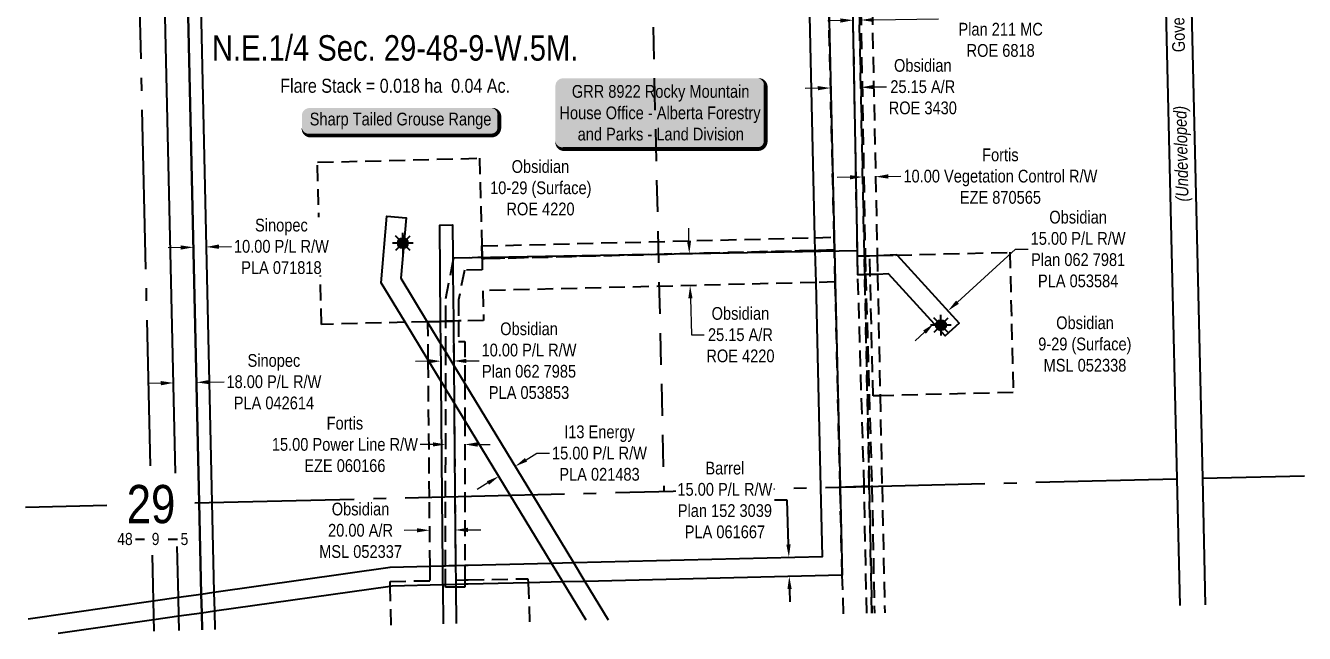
# Model space of a CAD drawing. Extents: x 614752 to 617249, y 5891729 to 5893560.
# Drawn here: x 614771 to 615775, y 5892532 to 5893009 of the extents above; entities that cross this region are included whole.
import ezdxf
from ezdxf.enums import TextEntityAlignment as Align

# ---------------------------------------------------------------- set-up
doc = ezdxf.new("R2010")
doc.units = 0
doc.header["$LTSCALE"] = 5
doc.header["$PDSIZE"] = 5
for name, pattern in [('foc-ACCESSROAD', [3.75, 2.5, -1.25]), ('foc-FLOWLINE', [3.75, 2.5, -1.25]), ('foc-LSD', [8, 5, -3]), ('foc-QUARTERLINE', [33, 25, -3, 2, -3])]:
    doc.linetypes.add(name, pattern=pattern)
doc.layers.get('Defpoints').update_dxf_attribs({"color": 9})
for name, color, linetype in [('10', 1, 'Continuous'), ('9', 3, 'Continuous'), ('AS-POWER', 104, 'foc-POWER'), ('AS-WILDLIFE-BLOCK', 131, 'Continuous'), ('C-RW', 13, 'Continuous'), ('C-SYMBOL', 7, 'Continuous'), ('CG-NOTES', 7, 'Continuous'), ('F-AR', 190, 'foc-ACCESSROAD'), ('F-EZE', 190, 'foc-FLOWLINE'), ('F-FLOWLINE', 190, 'foc-FLOWLINE'), ('F-RW', 190, 'Continuous'), ('F-WS', 190, 'foc-ACCESSROAD'), ('F-WS-S', 190, 'Continuous'), ('L-AREAREQUIRED', 7, 'Continuous'), ('L-ROAD-T', 7, 'Continuous'), ('L-SEC', 7, 'Continuous'), ('L-SECLBL', 7, 'Continuous'), ('L-SECQ', 8, 'foc-QUARTERLINE'), ('L-SECTION-LSD', 7, 'foc-LSD')]:
    doc.layers.add(name, color=color, linetype=linetype)
for name, color, linetype, lineweight in [('C-RW-T', 13, 'Continuous', 9), ('F-AR-T', 190, 'Continuous', 9), ('F-EZE-T', 190, 'Continuous', 9), ('F-RW-T', 190, 'Continuous', 9), ('F-WS-T', 190, 'Continuous', 9), ('T-TEXT', 48, 'Continuous', 18)]:
    doc.layers.add(name, color=color, linetype=linetype, lineweight=lineweight)
doc.styles.add('100L', font='ARIALN.TTF', dxfattribs={"height": 11})
doc.styles.add('175L', font='ARIALN.TTF', dxfattribs={"height": 20})
doc.styles.add('80', font='ARIALN.TTF', dxfattribs={"height": 10})
doc.styles.add('80CG', font='ARIALN.TTF', dxfattribs={"height": 10})
doc.styles.add('80L', font='ARIALN.TTF', dxfattribs={"height": 10})
doc.styles.add('80LS', font='ARIALNI.TTF', dxfattribs={"height": 10})
doc.styles.add('foc-LtypeFont', font='ARIALN.TTF', dxfattribs={"height": 7.35})
doc.styles.add('SIMPLEX', font='ARIALN.TTF')
doc.linetypes.add('foc-POWER', pattern='A,6,-1,["P",foc-LtypeFont,S=0.2,R=0,X=-0.625,Y=-0.75],-1.24,4', length=12.24)
doc.dimstyles.new('Compass 5 000', dxfattribs={"dimscale": 5, "dimtxt": 9, "dimasz": 2, "dimexe": 0.2, "dimexo": 0.0625, "dimgap": 0.5, "dimtad": 0, "dimtih": 1, "dimtoh": 1, "dimzin": 0, "dimdsep": 46, "dimtxsty": '80CG', "dimcen": 0.1, "dimse1": 1, "dimse2": 1, "dimclrd": 256, "dimclrt": 256, "dimaunit": 1, "dimadec": 4, "dimazin": 0, "dimtfac": 0.06, "dimtofl": 0, "dimtmove": 0, "dimatfit": 1, "dimfxl": 0.2, "dimtolj": 1, "dimtzin": 0, "dimlwd": -1, "dimarcsym": 0})

# ---------------------------------------------------------------- blocks, each defined once
blk = doc.blocks.new('L-SECLBL')
at = {"layer": '9', "color": 7}
for p, q in [((-5.1, -27.8), (-12.3, -27.8)), ((20.7, -27.8), (13.5, -27.8))]:
    blk.add_line(p, q, dxfattribs=at)
at = {"layer": '10', "color": 2, "style": 'SIMPLEX'}
blk.add_attdef('SEC', text='', height=30, dxfattribs=at).set_placement((0, 0), align=Align.MIDDLE)
at = {"layer": '10', "color": 5, "style": '80L'}
blk.add_attdef('TWP', text='', height=9.5, dxfattribs=at).set_placement((-14.4, -27.4), align=Align.MIDDLE_RIGHT)
blk.add_attdef('RGE', text='', height=9.5, dxfattribs=at).set_placement((3.6, -27.4), align=Align.MIDDLE_CENTER)
blk.add_attdef('MER', text='', height=9.5, dxfattribs=at).set_placement((23.2, -27.4), align=Align.MIDDLE_LEFT)
blk = doc.blocks.new('*U378')
h = blk.add_hatch(color=255)
edge = h.paths.add_edge_path()
edge.add_line((-71.5, -11.5), (71.5, -11.5))
edge.add_arc((71.5, -5.5), 6, 270, 360)
edge.add_line((77.5, -5.5), (77.5, 4))
edge.add_arc((71.5, 4), 6, 0, 90)
edge.add_line((71.5, 10), (-71.5, 10))
edge.add_arc((-71.5, 4), 6, 90, 180)
edge.add_line((-77.5, 4), (-77.5, -5.5))
edge.add_arc((-71.5, -5.5), 6, 180, 270)
at = {"color": 131, "flags": 128}
blk.add_lwpolyline([(-71.5, -11.5, 3, 3, 0), (71.5, -11.5, 3, 3, 0.414214), (77.5, -5.5, 3, 3, 0), (77.5, 4, 3, 0, 0.414214), (71.5, 10, 0, 0, 0), (-71.5, 10, 0, 0, 0.414214), (-77.5, 4, 0, 0, 0), (-77.5, -5.5, 0, 3, 0.414214)], format="xyseb", close=True, dxfattribs=at)
at = {"color": 131, "style": '80'}
blk.add_attdef('ENTER_TEXT_001', (-36, -5), '', height=10, dxfattribs=at)
blk = doc.blocks.new('*D382')
at = {"layer": 'Defpoints', "color": 0, "transparency": 16777216}
for p in [(615101, 5892681.1), (615116, 5892681.1), (615116, 5892679.9)]:
    blk.add_point(p, dxfattribs=at)
at = {"layer": 'F-EZE-T', "transparency": 16777216}
for p, q in [((615091, 5892679.9), (615081, 5892679.9)), ((615126, 5892679.9), (615136, 5892679.9))]:
    blk.add_line(p, q, dxfattribs=at)
for points in [[(615091, 5892681.6), (615091, 5892678.3), (615101, 5892679.9)], [(615126, 5892681.6), (615126, 5892678.2), (615116, 5892679.9)]]:
    blk.add_solid(points, dxfattribs=at)
at = {"layer": 'F-EZE-T', "transparency": 16777216, "insert": (615021.9, 5892679.9), "char_height": 10, "attachment_point": 5, "style": '80CG'}
blk.add_mtext('\\A1;Fortis\\P15.00 Power Line R/W\\PEZE 060166', dxfattribs=at)
blk = doc.blocks.new('*D383')
at = {"layer": 'Defpoints', "color": 0, "transparency": 16777216}
for p in [(615428, 5892904.1), (615438, 5892904.3), (615438.3, 5892890)]:
    blk.add_point(p, dxfattribs=at)
at = {"layer": 'F-EZE-T', "transparency": 16777216}
for p, q in [((615418.3, 5892889.6), (615408.3, 5892889.4)), ((615448.3, 5892890.2), (615458.3, 5892890.4))]:
    blk.add_line(p, q, dxfattribs=at)
for points in [[(615418.3, 5892891.2), (615418.4, 5892887.9), (615428.3, 5892889.8)], [(615448.3, 5892891.9), (615448.4, 5892888.5), (615438.3, 5892890)]]:
    blk.add_solid(points, dxfattribs=at)
at = {"layer": 'F-EZE-T', "transparency": 16777216, "insert": (615536.3, 5892890.4), "char_height": 10, "attachment_point": 5, "style": '80CG'}
blk.add_mtext('\\A1;Fortis\\P10.00 Vegetation Control R/W\\PEZE 870565', dxfattribs=at)
blk = doc.blocks.new('*D385')
at = {"layer": 'Defpoints', "color": 0, "transparency": 16777216}
for p in [(615088.5, 5892614), (615088.5, 5892612.6), (615108.5, 5892614.2)]:
    blk.add_point(p, dxfattribs=at)
at = {"layer": 'F-AR-T', "transparency": 16777216}
for p, q in [((615078.5, 5892612.6), (615068.5, 5892612.5)), ((615118.5, 5892612.9), (615128.5, 5892613))]:
    blk.add_line(p, q, dxfattribs=at)
for points in [[(615078.5, 5892614.2), (615078.5, 5892610.9), (615088.5, 5892612.6)], [(615118.5, 5892614.6), (615118.5, 5892611.2), (615108.5, 5892612.8)]]:
    blk.add_solid(points, dxfattribs=at)
at = {"layer": 'F-AR-T', "transparency": 16777216, "insert": (615034.2, 5892612.5), "char_height": 10, "attachment_point": 5, "style": '80CG'}
blk.add_mtext('\\A1;Obsidian\\P20.00 A/R\\PMSL 052337', dxfattribs=at)
blk = doc.blocks.new('*D387')
at = {"layer": 'Defpoints', "color": 0, "transparency": 16777216}
for p in [(615142.2, 5892655.7), (615155.1, 5892663.5), (615155.5, 5892662.7)]:
    blk.add_point(p, dxfattribs=at)
at = {"layer": 'F-RW-T', "transparency": 16777216}
for p, q in [((615164.1, 5892667.9), (615172.6, 5892673.1)), ((615172.6, 5892673.1), (615182.6, 5892673.1)), ((615134.1, 5892649.7), (615125.6, 5892644.5))]:
    blk.add_line(p, q, dxfattribs=at)
for points in [[(615163.2, 5892669.3), (615164.9, 5892666.5), (615155.5, 5892662.7)], [(615133.3, 5892651.1), (615135, 5892648.3), (615142.7, 5892654.9)]]:
    blk.add_solid(points, dxfattribs=at)
at = {"layer": 'F-RW-T', "transparency": 16777216, "insert": (615221.7, 5892673.1), "char_height": 10, "attachment_point": 5, "style": '80CG'}
blk.add_mtext('\\A1;I13 Energy\\P15.00 P/L R/W\\PPLA 021483', dxfattribs=at)
blk = doc.blocks.new('*D390')
at = {"layer": 'C-RW-T', "transparency": 16777216}
for p, q in [((614877.4, 5892728), (614867.5, 5892727.8)), ((614915.4, 5892728.8), (614927.1, 5892729.1))]:
    blk.add_line(p, q, dxfattribs=at)
for points in [[(614877.4, 5892729.7), (614877.5, 5892726.3), (614887.4, 5892728.2)], [(614915.4, 5892730.5), (614915.5, 5892727.2), (614905.5, 5892728.6)]]:
    blk.add_solid(points, dxfattribs=at)
at = {"layer": 'Defpoints', "color": 0, "transparency": 16777216}
for p in [(614905.5, 5892728.6), (614887.9, 5892706.9), (614905.9, 5892707.3)]:
    blk.add_point(p, dxfattribs=at)
at = {"layer": 'C-RW-T', "transparency": 16777216, "insert": (614966.2, 5892729.1), "char_height": 10, "attachment_point": 5, "style": '80CG'}
blk.add_mtext('\\A1;Sinopec\\P18.00 P/L R/W\\PPLA 042614', dxfattribs=at)
blk = doc.blocks.new('*D396')
at = {"layer": 'Defpoints', "color": 0, "transparency": 16777216}
for p in [(615107.3, 5892745.4), (615097.6, 5892710.8), (615107.6, 5892710.9)]:
    blk.add_point(p, dxfattribs=at)
at = {"layer": 'F-RW-T', "transparency": 16777216}
for p, q in [((615117.3, 5892745.5), (615127.3, 5892745.6)), ((615087.3, 5892745.2), (615077.3, 5892745.1))]:
    blk.add_line(p, q, dxfattribs=at)
for points in [[(615087.3, 5892746.9), (615087.3, 5892743.5), (615097.3, 5892745.3)], [(615117.3, 5892747.1), (615117.3, 5892743.8), (615107.3, 5892745.4)]]:
    blk.add_solid(points, dxfattribs=at)
at = {"layer": 'F-RW-T', "transparency": 16777216, "insert": (615166.4, 5892745.6), "char_height": 10, "attachment_point": 5, "style": '80CG'}
blk.add_mtext('\\A1;Obsidian\\P10.00 P/L R/W\\PPlan 062 7985\\PPLA 053853', dxfattribs=at)
blk = doc.blocks.new('*D397')
at = {"layer": 'Defpoints', "color": 0, "transparency": 16777216}
for p in [(615491.5, 5892788.9), (615480.4, 5892778.8), (615495.2, 5892784.8)]:
    blk.add_point(p, dxfattribs=at)
at = {"layer": 'F-RW-T', "transparency": 16777216}
for p, q in [((615502.6, 5892791.6), (615548.2, 5892833.2)), ((615548.2, 5892833.2), (615558.2, 5892833.2)), ((615476.7, 5892768), (615469.3, 5892761.3))]:
    blk.add_line(p, q, dxfattribs=at)
for points in [[(615501.5, 5892792.8), (615503.7, 5892790.3), (615495.2, 5892784.8)], [(615475.6, 5892769.2), (615477.9, 5892766.8), (615484.1, 5892774.8)]]:
    blk.add_solid(points, dxfattribs=at)
at = {"layer": 'F-RW-T', "transparency": 16777216, "insert": (615597.3, 5892833.2), "char_height": 10, "attachment_point": 5, "style": '80CG'}
blk.add_mtext('\\A1;Obsidian\\P15.00 P/L R/W\\PPlan 062 7981\\PPLA 053584', dxfattribs=at)
blk = doc.blocks.new('*D399')
at = {"layer": 'Defpoints', "color": 0, "transparency": 16777216}
for p in [(615324.7, 5892590.3), (615370.3, 5892591.4), (615325.1, 5892575.3)]:
    blk.add_point(p, dxfattribs=at)
at = {"layer": 'F-RW', "transparency": 16777216}
for p, q in [((615369.1, 5892636.3), (615359.1, 5892636.3)), ((615370, 5892601.4), (615369.1, 5892636.3)), ((615370.9, 5892566.5), (615371.1, 5892556.5))]:
    blk.add_line(p, q, dxfattribs=at)
for points in [[(615371.7, 5892601.5), (615368.3, 5892601.4), (615370.3, 5892591.4)], [(615372.5, 5892566.5), (615369.2, 5892566.4), (615370.6, 5892576.5)]]:
    blk.add_solid(points, dxfattribs=at)
at = {"layer": 'F-RW', "transparency": 16777216, "insert": (615320.1, 5892636.3), "char_height": 10, "attachment_point": 5, "style": '80CG', "bg_fill": 3, "box_fill_scale": 1.1, "bg_fill_color": 256, "bg_fill_true_color": 13158600, "bg_fill_transparency": 0}
blk.add_mtext('\\A1;Barrel\\P15.00 P/L R/W\\PPlan 152 3039\\PPLA 061667', dxfattribs=at)
blk = doc.blocks.new('*D400')
at = {"layer": 'C-RW-T', "transparency": 16777216}
for p, q in [((614893.1, 5892834.4), (614883.1, 5892834.2)), ((614923, 5892835.1), (614933, 5892835.3))]:
    blk.add_line(p, q, dxfattribs=at)
for points in [[(614893, 5892836.1), (614893.1, 5892832.8), (614903.1, 5892834.6)], [(614923, 5892836.8), (614923.1, 5892833.4), (614913.1, 5892834.9)]]:
    blk.add_solid(points, dxfattribs=at)
at = {"layer": 'Defpoints', "color": 0, "transparency": 16777216}
for p in [(614913, 5892835.6), (614903, 5892835.4), (614913.1, 5892834.9)]:
    blk.add_point(p, dxfattribs=at)
at = {"layer": 'C-RW-T', "transparency": 16777216, "insert": (614972.1, 5892835.3), "char_height": 10, "attachment_point": 5, "style": '80CG', "bg_fill": 3, "box_fill_scale": 1.1, "bg_fill_color": 256, "bg_fill_true_color": 13158600, "bg_fill_transparency": 0}
blk.add_mtext('\\A1;Sinopec\\P10.00 P/L R/W\\PPLA 071818', dxfattribs=at)
blk = doc.blocks.new('*D403')
at = {"layer": 'Defpoints', "color": 0, "transparency": 16777216}
for p in [(615296.2, 5892829.8), (615292.8, 5892804.6), (615296.8, 5892804.7)]:
    blk.add_point(p, dxfattribs=at)
at = {"layer": 'F-RW-T', "transparency": 16777216}
for p, q in [((615291.9, 5892839.7), (615291.7, 5892849.7)), ((615293.1, 5892794.6), (615293.8, 5892766)), ((615293.8, 5892766), (615303.8, 5892766))]:
    blk.add_line(p, q, dxfattribs=at)
for points in [[(615293.6, 5892839.7), (615290.3, 5892839.7), (615292.2, 5892829.7)], [(615294.7, 5892794.6), (615291.4, 5892794.5), (615292.8, 5892804.6)]]:
    blk.add_solid(points, dxfattribs=at)
at = {"layer": 'F-RW-T', "transparency": 16777216, "insert": (615332.3, 5892766), "char_height": 10, "attachment_point": 5, "style": '80CG'}
blk.add_mtext('\\A1;Obsidian\\P25.15 A/R\\PROE 4220', dxfattribs=at)
blk = doc.blocks.new('*D404')
at = {"layer": 'Defpoints', "color": 0, "transparency": 16777216}
for p in [(615403, 5892962.6), (615426.8, 5892963.1), (615426.9, 5892960.1)]:
    blk.add_point(p, dxfattribs=at)
at = {"layer": 'F-RW-T', "transparency": 16777216}
for p, q in [((615393.1, 5892959.4), (615383.1, 5892959.2)), ((615436.9, 5892960.4), (615446.9, 5892960.6))]:
    blk.add_line(p, q, dxfattribs=at)
for points in [[(615393, 5892961.1), (615393.1, 5892957.8), (615403.1, 5892959.6)], [(615436.8, 5892962), (615436.9, 5892958.7), (615426.9, 5892960.1)]]:
    blk.add_solid(points, dxfattribs=at)
at = {"layer": 'F-RW-T', "transparency": 16777216, "insert": (615475.4, 5892960.6), "char_height": 10, "attachment_point": 5, "style": '80CG'}
blk.add_mtext('\\A1;Obsidian\\P25.15 A/R\\PROE 3430', dxfattribs=at)
blk = doc.blocks.new('*D405')
at = {"layer": 'Defpoints', "color": 0, "transparency": 16777216}
for p in [(615420.7, 5893019.3), (615426.8, 5893019.4), (615426.9, 5893012.9)]:
    blk.add_point(p, dxfattribs=at)
at = {"layer": 'F-RW-T', "transparency": 16777216}
for p, q in [((615410.8, 5893012.6), (615400.8, 5893012.4)), ((615436.9, 5893013.1), (615487.8, 5893014))]:
    blk.add_line(p, q, dxfattribs=at)
for points in [[(615410.8, 5893014.2), (615410.8, 5893010.9), (615420.8, 5893012.8)], [(615436.9, 5893014.7), (615436.9, 5893011.4), (615426.9, 5893012.9)]]:
    blk.add_solid(points, dxfattribs=at)
at = {"layer": 'F-RW-T', "transparency": 16777216, "insert": (615536.5, 5893014), "char_height": 10, "attachment_point": 5, "style": '80CG'}
blk.add_mtext('\\A1;Obsidian\\P6.10 Flowline R/W\\PPlan 211 MC\\PROE 6818', dxfattribs=at)
blk = doc.blocks.new('GAS')
h = blk.add_hatch(color=255)
h.dxf.hatch_style = 1
edge = h.paths.add_edge_path()
edge.add_arc((0, 0), 0.9, 0, 360)
for p, q in [((-0.81, 0), (-1.62, 0)), ((-0.57, 0.57), (-1.14, 1.14)), ((0, 0.81), (0, 1.62)), ((0.57, 0.57), (1.14, 1.14)), ((1.62, 0), (0.81, 0)), ((-0.57, -0.57), (-1.14, -1.14)), ((0, -0.81), (0, -1.62)), ((1.14, -1.14), (0.57, -0.57))]:
    blk.add_line(p, q)
blk.add_circle((0, 0), 0.8)
blk = doc.blocks.new('*U536')
h = blk.add_hatch(color=59)
edge = h.paths.add_edge_path()
edge.add_line((-76.5, -28.5), (76.5, -28.5))
edge.add_arc((76.5, -22.5), 6, 270, 360)
edge.add_line((82.5, -22.5), (82.5, 21))
edge.add_arc((76.5, 21), 6, 0, 90)
edge.add_line((76.5, 27), (-76.5, 27))
edge.add_arc((-76.5, 21), 6, 90, 180)
edge.add_line((-82.5, 21), (-82.5, -22.5))
edge.add_arc((-76.5, -22.5), 6, 180, 270)
at = {"color": 1, "flags": 128}
blk.add_lwpolyline([(-76.5, -28.5, 3, 3, 0), (76.5, -28.5, 3, 3, 0.414214), (82.5, -22.5, 3, 3, 0), (82.5, 21, 3, 0, 0.414214), (76.5, 27, 0, 0, 0), (-76.5, 27, 0, 0, 0.414214), (-82.5, 21, 0, 0, 0), (-82.5, -22.5, 0, 3, 0.414214)], format="xyseb", close=True, dxfattribs=at)
blk.add_lwpolyline([(-56.8, 0, 0, 7.5, 0), (0, 0, 0, 0, 0)], format="xyseb", dxfattribs=at)
at = {"color": 1, "style": '80'}
blk.add_attdef('ENTER_TEXT_001', (-36, -5), '', height=10, dxfattribs=at)

msp = doc.modelspace()

# ---------------------------------------------------------------- linework, layer by layer
at = {"layer": 'AS-POWER', "flags": 128}
msp.add_lwpolyline([(615107.373, 5892826.402), (615424.062, 5892832.12), (615415.14, 5893313.865), (615414.081, 5893353.784), (615413.683, 5893368.773), (615413.032, 5893391.608), (615412.604, 5893406.602), (615411.644, 5893441.135), (615411.402, 5893451.009), (615411.167, 5893466.111), (615409.085, 5893550.959)], dxfattribs=at)
at = {"layer": 'C-RW'}
for points in [[(614909.829, 5892534.466), (614909.533, 5892547.619), (614909.196, 5892562.575), (614907.584, 5892634.069), (614894.527, 5893213.267), (615106.549, 5893225.954), (615121.532, 5893226.85), (615162.249, 5893229.288), (615162.08, 5893238.657), (615161.866, 5893250.434), (615161.717, 5893258.68), (615161.603, 5893264.992), (615176.593, 5893265.739), (615176.705, 5893259.545), (615176.855, 5893251.269), (615177.067, 5893239.522), (615177.236, 5893230.154), (615177.507, 5893215.176), (614914.831, 5893199.453), (614905.071, 5893188.859), (614917.573, 5892634.314), (614919.158, 5892563.997), (614919.495, 5892549.03), (614919.818, 5892534.714)], [(614889.045, 5892657.347), (614876.536, 5893212.19)], [(614894.527, 5893213.267), (614907.584, 5892634.068), (614909.195, 5892562.575), (614909.533, 5892547.619), (614909.829, 5892534.466)], [(614891.825, 5892534.017), (614891.576, 5892545.074), (614891.239, 5892560.012), (614890.341, 5892599.838)]]:
    msp.add_lwpolyline(points, dxfattribs=at)
at = {"layer": 'F-AR'}
for points in [[(615058.154, 5892538.16), (615057.405, 5892568.568), (615057.311, 5892572.406), (615088.851, 5892573.048), (615088.748, 5892584.511), (615088.265, 5892638.5), (615087.302, 5892746.071), (615087.04, 5892775.408), (615087.032, 5892776.207), (615097.042, 5892776.455), (615101.064, 5892776.556), (615103.024, 5892776.604), (615107.04, 5892776.705), (615107.35, 5892741.979), (615107.366, 5892740.182), (615107.613, 5892712.642), (615108.272, 5892638.991), (615108.756, 5892585.003), (615108.86, 5892573.456), (615115.943, 5892573.6), (615118.576, 5892573.654), (615165.519, 5892574.61), (615165.65, 5892571.399), (615166.898, 5892540.869)], [(615413.251, 5892547.005), (615412.123, 5892577.474), (615410.489, 5892646.421), (615427.334, 5892646.835), (615433.426, 5892646.985), (615435.513, 5892547.559)]]:
    msp.add_lwpolyline(points, dxfattribs=at)
at = {"layer": 'F-EZE'}
msp.add_lwpolyline([(615435.513, 5892547.559), (615433.426, 5892646.985), (615429.945, 5892812.877), (615429.631, 5892827.867), (615422.425, 5893171.251), (615422.11, 5893186.255), (615432.112, 5893186.502), (615432.427, 5893171.497), (615439.634, 5892828.091), (615439.948, 5892813.094), (615441.941, 5892718.123), (615443.429, 5892647.231), (615445.515, 5892547.808)], dxfattribs=at)
for points in [[(615131.368, 5892825.701), (615129.558, 5892825.656), (615129.529, 5892826.85), (615129.512, 5892827.554), (615129.31, 5892835.659), (615390.798, 5892842.163), (615405.842, 5892842.537), (615406.079, 5892832.534), (615391.033, 5892832.16), (615131.368, 5892825.701)], [(615129.558, 5892825.656), (615129.753, 5892816.844), (615115.64, 5892816.557), (615111.085, 5892793.38), (615111.074, 5892776.804), (615111.064, 5892760.682), (615113.559, 5892760.739), (615116.068, 5892760.794), (615116.046, 5892727.667), (615116.027, 5892698.793), (615115.987, 5892639.181), (615115.951, 5892585.181), (615115.943, 5892573.6), (615115.941, 5892570.174), (615115.939, 5892567.853), (615108.91, 5892567.858), (615100.924, 5892567.864), (615100.925, 5892569.806), (615100.936, 5892584.811), (615100.972, 5892638.812), (615101.029, 5892723.479), (615101.048, 5892752.351), (615101.064, 5892776.556), (615101.077, 5892794.358), (615106.63, 5892822.618), (615107.373, 5892826.402), (615129.529, 5892826.85), (615129.558, 5892825.656)]]:
    msp.add_lwpolyline(points, close=True, dxfattribs=at)
at = {"layer": 'F-FLOWLINE'}
for points in [[(615431.372, 5892547.456), (615429.397, 5892646.886), (615429.386, 5892647.453), (615424.448, 5892812.988), (615424.136, 5892827.98), (615417.94, 5893171.146), (615417.669, 5893186.15), (615416.248, 5893264.847), (615415.919, 5893279.844), (615415.77, 5893286.37), (615415.656, 5893291.363), (615415.14, 5893313.865), (615396.266, 5893313.396), (615395.808, 5893333.969), (615394.52, 5893391.081), (615394.182, 5893406.075), (615393.403, 5893440.629), (615393.179, 5893450.564), (615393.165, 5893451.189), (615392.67, 5893465.7), (615392.293, 5893475.614), (615391.731, 5893490.616), (615389.453, 5893550.479)], [(615424.017, 5893171.29), (615430.225, 5892828.022), (615430.532, 5892813.177), (615435.48, 5892647.604), (615435.491, 5892647.036), (615437.442, 5892547.607)]]:
    msp.add_lwpolyline(points, dxfattribs=at)
at = {"layer": 'F-RW'}
for points in [[(614773.408, 5892543.191), (614871.535, 5892557.199), (614891.239, 5892560.012), (614909.196, 5892562.575), (614919.158, 5892563.997), (615057.469, 5892583.741), (615088.748, 5892584.511), (615098.757, 5892584.756), (615100.936, 5892584.811), (615103.532, 5892584.875), (615108.756, 5892585.003), (615115.951, 5892585.181), (615118.545, 5892585.244), (615184.04, 5892586.857), (615201.342, 5892587.283), (615396.651, 5892592.097), (615395.388, 5892646.048), (615391.621, 5892807.021), (615391.033, 5892832.16), (615390.798, 5892842.163), (615386.455, 5893027.714)], [(615401.28, 5893035.032), (615405.842, 5892842.537), (615406.079, 5892832.534), (615406.674, 5892807.395), (615410.489, 5892646.42), (615412.123, 5892577.474), (615210.325, 5892572.499), (615193.022, 5892572.073), (615165.65, 5892571.399), (615118.585, 5892570.24), (615115.941, 5892570.174), (615108.89, 5892570.001), (615100.925, 5892569.806), (615098.891, 5892569.756), (615058.78, 5892568.768), (615057.405, 5892568.568), (614919.495, 5892549.03), (614909.533, 5892547.619), (614891.576, 5892545.074), (614871.88, 5892542.284), (614796.847, 5892531.651)], [(615211.31, 5892541.975), (615193.022, 5892572.073), (615184.04, 5892586.857), (615151.715, 5892640.058), (615116.027, 5892698.793), (615107.613, 5892712.642), (615103.174, 5892719.949), (615101.029, 5892723.479), (615097.463, 5892729.347), (615087.302, 5892746.071), (615069.261, 5892775.764), (615050.445, 5892806.732), (615054.93, 5892859.12), (615069.885, 5892857.839), (615065.817, 5892810.337), (615086.561, 5892776.195), (615087.04, 5892775.408), (615097.2, 5892758.684), (615101.048, 5892752.351), (615107.35, 5892741.979), (615116.046, 5892727.667), (615169.019, 5892640.483), (615201.342, 5892587.283), (615210.325, 5892572.499), (615228.61, 5892542.406)], [(615099.165, 5892539.182), (615098.898, 5892569.016), (615098.891, 5892569.756), (615098.757, 5892584.756), (615098.274, 5892638.746), (615097.463, 5892729.347), (615097.367, 5892740.093), (615097.2, 5892758.684), (615097.042, 5892776.455), (615096.364, 5892852.101), (615106.365, 5892852.192), (615106.577, 5892828.543), (615106.63, 5892822.618), (615106.704, 5892814.326), (615107.04, 5892776.705), (615107.35, 5892741.979), (615107.366, 5892740.182), (615107.613, 5892712.642), (615108.272, 5892638.991), (615108.756, 5892585.003), (615108.86, 5892573.456), (615108.89, 5892570.001), (615108.898, 5892569.105), (615108.904, 5892568.531), (615108.91, 5892567.858), (615109.164, 5892539.431)]]:
    msp.add_lwpolyline(points, dxfattribs=at)
msp.add_lwpolyline([(615454.951, 5892828.964), (615455.387, 5892828.486), (615504.048, 5892775.125), (615492.949, 5892765.123), (615448.393, 5892813.815), (615439.944, 5892813.309), (615434.066, 5892813.206), (615430.532, 5892813.198), (615429.941, 5892813.077), (615424.448, 5892812.988), (615424.136, 5892827.98), (615429.63, 5892827.919), (615430.227, 5892827.97), (615433.7, 5892827.964), (615439.632, 5892828.161), (615454.951, 5892828.964)], close=True, dxfattribs=at)
at = {"layer": 'F-WS'}
msp.add_lwpolyline([(615422.425, 5893171.251), (615429.63, 5892827.906), (615429.942, 5892813.037), (615433.426, 5892646.985), (615429.397, 5892646.885), (615427.334, 5892646.835), (615410.489, 5892646.42), (615406.674, 5892807.395), (615406.079, 5892832.534), (615405.842, 5892842.537), (615401.28, 5893035.032)], dxfattribs=at)
for points in [[(615129.529, 5892826.85), (615129.558, 5892825.656), (615131.368, 5892825.701), (615391.033, 5892832.16), (615406.079, 5892832.534), (615406.674, 5892807.395), (615391.621, 5892807.021), (615130.184, 5892800.519), (615130.762, 5892777.294), (615113.032, 5892776.854), (615111.074, 5892776.804), (615107.04, 5892776.705), (615103.024, 5892776.604), (615101.064, 5892776.556), (615097.042, 5892776.455), (615087.032, 5892776.207), (615086.561, 5892776.195), (615069.261, 5892775.764), (615003.572, 5892774.131), (615000.41, 5892901.321), (615127.599, 5892904.484), (615129.31, 5892835.659), (615129.512, 5892827.554), (615129.529, 5892826.85)], [(615543.672, 5892830.685), (615546.411, 5892720.709), (615441.941, 5892718.123), (615436.431, 5892717.986), (615434.072, 5892812.976), (615433.7, 5892827.964), (615439.634, 5892828.091), (615454.177, 5892828.456), (615543.672, 5892830.685)]]:
    msp.add_lwpolyline(points, close=True, dxfattribs=at)
at = {"layer": 'L-SEC'}
for p, q in [((615655.85, 5893456.999), (615674.664, 5892652.93)), ((615675.953, 5893457.47), (615694.768, 5892653.4)), ((615674.664, 5892652.93), (615676.99, 5892553.574)), ((615694.768, 5892653.4), (615697.093, 5892554.075))]:
    msp.add_line(p, q, dxfattribs=at)
at = {"layer": 'L-SECQ'}
for p, q in [((614851.165, 5893437.329), (614869.083, 5892663.124)), ((615694.768, 5892653.419), (615774.877, 5892655.367)), ((614904.272, 5892633.99), (615674.664, 5892652.93)), ((614771.336, 5892630.722), (614835.036, 5892632.288)), ((614870.702, 5892593.169), (614872.082, 5892533.525))]:
    msp.add_line(p, q, dxfattribs=at)
at = {"layer": 'L-SECTION-LSD'}
msp.add_line((615253.507, 5893447.164), (615272.221, 5892643.036), dxfattribs=at)

# ---------------------------------------------------------------- block references
at = {"layer": 'AS-WILDLIFE-BLOCK'}
ref = msp.add_blockref('*U378', (615065.604, 5892933.86), dxfattribs=dict(at, xscale=0.99962171, yscale=0.99962171, zscale=0.99962171))
ref.add_attrib('ENTER_TEXT_001', 'Sharp Tailed Grouse Range', (614994.297, 5892930.243), dxfattribs={"layer": '0', "color": 131, "height": 9.99622, "style": '80'})
at = {"layer": 'CG-NOTES'}
ref = msp.add_blockref('*U536', (615269.601, 5892940.197), dxfattribs=dict(at, xscale=0.99962171, yscale=0.99962171, zscale=0.99962171))
ref.add_attrib('ENTER_TEXT_001', 'GRR 8922 Rocky Mountain', (615199.989, 5892951.942), dxfattribs={"layer": '0', "color": 1, "height": 9.99622, "style": '80'})
ref.add_attrib('ENTER_TEXT_002', 'House Office - Alberta Forestry', (615190.289, 5892935.104), dxfattribs={"layer": '0', "color": 1, "height": 9.99622, "style": '80'})
ref.add_attrib('ENTER_TEXT_003', 'and Parks - Land Division', (615204.561, 5892918.443), dxfattribs={"layer": '0', "color": 1, "height": 9.99622, "style": '80'})
at = {"layer": 'F-WS-S', "xscale": 4.99810855, "yscale": 4.99810855, "zscale": 4.99810855}
for p in [(615067.356, 5892837.816), (615489.673, 5892773.538)]:
    msp.add_blockref('GAS', p, dxfattribs=at)
at = {"layer": 'L-SECLBL', "xscale": 0.99962171, "yscale": 0.99962171, "zscale": 0.99962171}
msp.add_blockref('L-SECLBL', (614869.777, 5892633.142), dxfattribs=at).add_auto_attribs({'SEC': '29', 'TWP': '48', 'RGE': '9', 'MER': '5'})

# ---------------------------------------------------------------- texts
at = {"layer": 'C-SYMBOL', "color": 3, "style": '175L'}
msp.add_text('N.E.1/4 Sec. 29-48-9-W.5M.', height=19.99243, dxfattribs=at).set_placement((615061.343, 5892975.063), align=Align.BOTTOM_CENTER)
at = {"layer": 'F-WS-T', "char_height": 9.99622, "attachment_point": 1, "style": '80L'}
for s, insert in [('\\pi20.546;Obsidian\\P\\pi3.6356;10-29 (Surface)\\P\\pi16.441;ROE 4220', (615132.221, 5892902.996)), ('\\pi20.546;Obsidian\\P\\pi6.4347;9-29 (Surface)\\P\\pi10.669;MSL 052338', (615559.535, 5892780.414))]:
    msp.add_mtext_dynamic_manual_height_columns(s, width=84.909, gutter_width=50, heights=[0], dxfattribs=dict(at, insert=insert))
at = {"layer": 'L-AREAREQUIRED', "color": 5, "style": '100L'}
msp.add_text('Flare Stack = 0.018 ha  0.04 Ac.', height=10.99584, dxfattribs=at).set_placement((615061.343, 5892952.572), align=Align.BOTTOM_CENTER)
at = {"layer": 'L-ROAD-T', "style": '80L'}
msp.add_text('Government Road Allowance', height=9.99622, rotation=91.340442, dxfattribs=at).set_placement((615674.489, 5893062.1), align=Align.MIDDLE_CENTER)
at = {"layer": 'T-TEXT', "style": '80LS'}
msp.add_text('(Undeveloped)', height=9.99622, rotation=91.340442, dxfattribs=at).set_placement((615678.095, 5892908.013), align=Align.MIDDLE_CENTER)

# ---------------------------------------------------------------- dimensions: what is measured, and where the dimension line sits
at = {"layer": 'C-RW-T'}
dim = msp.add_linear_dim(base=(614905.452, 5892728.62), p1=(614887.928, 5892706.869), p2=(614905.933, 5892707.275), angle=1.291392, text='Sinopec\\P18.00 P/L R/W\\PPLA 042614', dimstyle='Compass 5 000', dxfattribs=at)
dim.commit()
dim.dimension.update_dxf_attribs({"geometry": '*D390', "text_midpoint": (614966.17, 5892729.108), "dimtype": 161})
at = {"layer": 'F-AR-T'}
dim = msp.add_linear_dim(base=(615088.496, 5892612.647), p1=(615108.495, 5892614.176), p2=(615088.484, 5892613.996), angle=180.513181, text='Obsidian\\P20.00 A/R\\PMSL 052337', dimstyle='Compass 5 000', dxfattribs=at)
dim.commit()
dim.dimension.update_dxf_attribs({"geometry": '*D385', "text_midpoint": (615034.213, 5892612.468), "dimtype": 161})
at = {"layer": 'F-EZE-T'}
dim = msp.add_aligned_dim(p1=(615428.032, 5892904.057), p2=(615438.035, 5892904.267), distance=-14.281, text='Fortis\\P10.00 Vegetation Control R/W\\PEZE 870565', dimstyle='Compass 5 000', dxfattribs=at)
dim.commit()
dim.dimension.update_dxf_attribs({"geometry": '*D383', "text_midpoint": (615536.264, 5892890.408)})
dim = msp.add_linear_dim(base=(615116.014, 5892679.913), p1=(615101, 5892681.146), p2=(615116.015, 5892681.136), angle=359.961469, text='Fortis\\P15.00 Power Line R/W\\PEZE 060166', dimstyle='Compass 5 000', dxfattribs=at)
dim.commit()
dim.dimension.update_dxf_attribs({"geometry": '*D382', "text_midpoint": (615021.859, 5892679.937), "dimtype": 161})
at = {"layer": 'F-RW-T'}
for base, p1, p2, angle, text, picture, middle in [((615426.882, 5893012.874), (615420.683, 5893019.252), (615426.765, 5893019.362), 1.036091, 'Obsidian\\P6.10 Flowline R/W\\PPlan 211 MC\\PROE 6818', '*D405', (615536.492, 5893013.975)), ((615495.188, 5892784.841), (615480.412, 5892778.824), (615491.475, 5892788.912), 42.362211, 'Obsidian\\P15.00 P/L R/W\\PPlan 062 7981\\PPLA 053584', '*D397', (615597.252, 5892833.152)), ((615292.818, 5892804.564), (615296.188, 5892829.801), (615296.813, 5892804.663), 271.424465, 'Obsidian\\P25.15 A/R\\PROE 4220', '*D403', (615332.299, 5892766.029)), ((615155.515, 5892662.708), (615142.226, 5892655.675), (615155.053, 5892663.468), 31.282931, 'I13 Energy\\P15.00 P/L R/W\\PPLA 021483', '*D387', (615221.693, 5892673.094))]:
    dim = msp.add_linear_dim(base=base, p1=p1, p2=p2, angle=angle, text=text, dimstyle='Compass 5 000', dxfattribs=at)
    dim.commit()
    dim.dimension.update_dxf_attribs({"geometry": picture, "text_midpoint": middle, "dimtype": 161})
for p1, p2, distance, text, picture, middle in [((615402.997, 5892962.559), (615426.794, 5892963.058), -2.918, 'Obsidian\\P25.15 A/R\\PROE 3430', '*D404', (615475.374, 5892960.56)), ((615097.629, 5892710.835), (615107.628, 5892710.925), 34.466, 'Obsidian\\P10.00 P/L R/W\\PPlan 062 7985\\PPLA 053853', '*D396', (615166.405, 5892745.568))]:
    dim = msp.add_aligned_dim(p1=p1, p2=p2, distance=distance, text=text, dimstyle='Compass 5 000', dxfattribs=at)
    dim.commit()
    dim.dimension.update_dxf_attribs({"geometry": picture, "text_midpoint": middle})

# ---------------------------------------------------------------- next in the draw order: dimensions: what is measured, and where the dimension line sits
at = {"layer": 'C-RW-T'}
dim = msp.add_aligned_dim(p1=(614903.045, 5892835.421), p2=(614913.034, 5892835.647), distance=-0.777, text='Sinopec\\P10.00 P/L R/W\\PPLA 071818', dimstyle='Compass 5 000', override={"dimtfill": 1}, dxfattribs=at)
dim.commit()
dim.dimension.update_dxf_attribs({"geometry": '*D400', "text_midpoint": (614972.132, 5892835.321)})
at = {"layer": 'F-RW'}
dim = msp.add_linear_dim(base=(615370.255, 5892591.447), p1=(615325.116, 5892575.329), p2=(615324.746, 5892590.325), angle=91.412174, text='Barrel\\P15.00 P/L R/W\\PPlan 152 3039\\PPLA 061667', dimstyle='Compass 5 000', override={"dimtfill": 1}, dxfattribs=at)
dim.commit()
dim.dimension.update_dxf_attribs({"geometry": '*D399', "text_midpoint": (615320.063, 5892636.286), "dimtype": 161})

doc.saveas('drawing.dxf')
